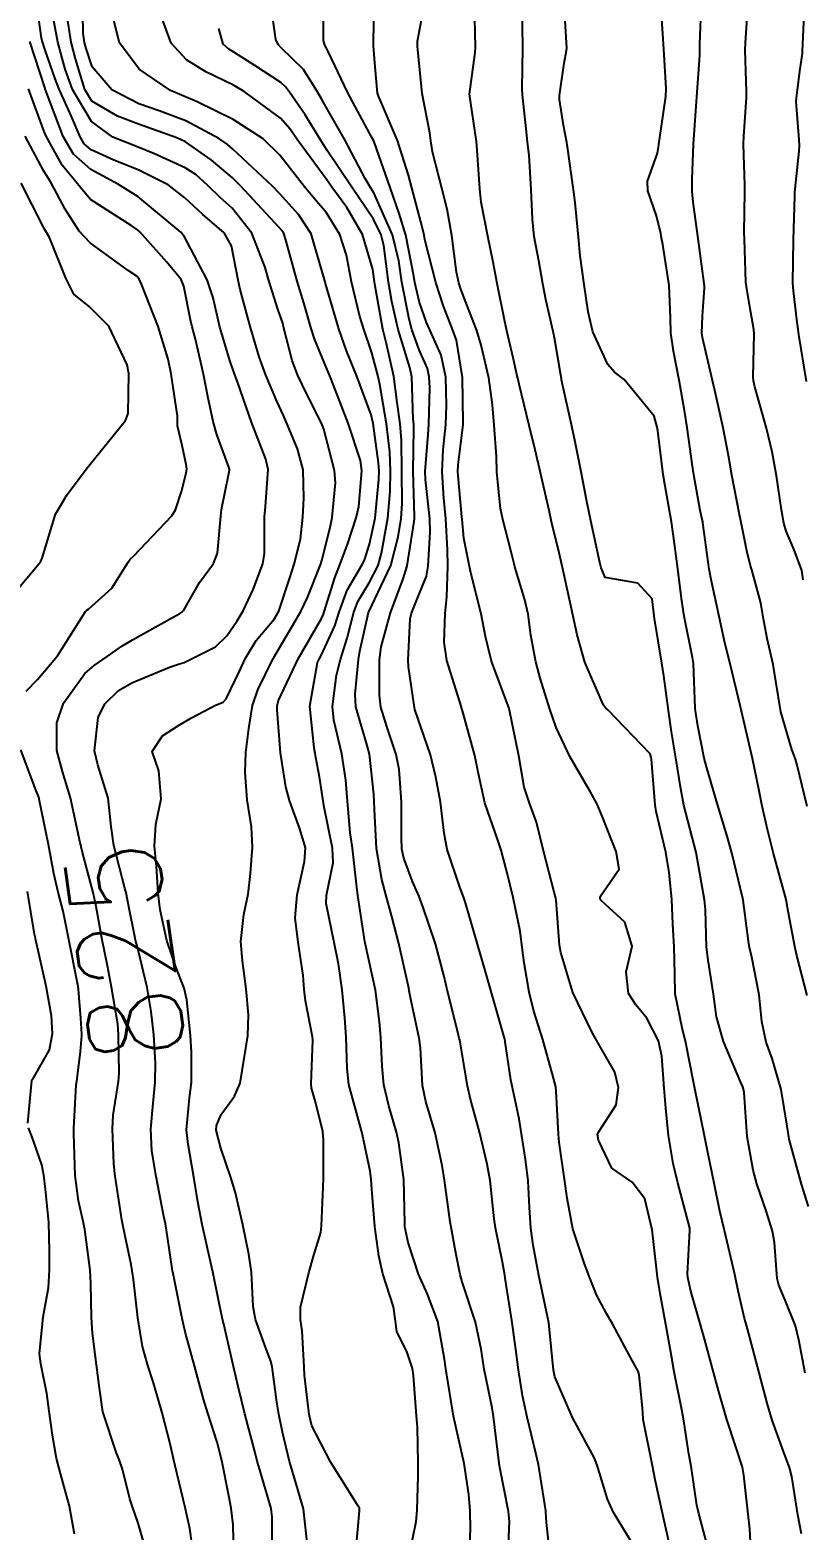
# Model space of a CAD drawing. Header units: metres. Extents: x 307586 to 320046, y 7427249 to 7434250.
# Drawn here: x 319420.6 to 319453.3, y 7427651.4 to 7427715 of the extents above; entities that cross this region are included whole.
import ezdxf
from ezdxf.enums import TextEntityAlignment as Align

# ---------------------------------------------------------------- set-up
doc = ezdxf.new("R2010")
doc.units = ezdxf.units.M
doc.header["$MEASUREMENT"] = 0
for name, color, linetype in [('Cotas', 45, 'Continuous'), ('Curvas de Nivel 1m', 11, 'Continuous'), ('Curvas de Nivel 5m', 15, 'Continuous')]:
    doc.layers.add(name, color=color, linetype=linetype)
doc.styles.add('Style-STANDARD', font='STANDARD.shx')

msp = doc.modelspace()

# ---------------------------------------------------------------- linework, layer by layer
at = {"layer": 'Curvas de Nivel 1m', "flags": 128}
for points, elevation in [([(319430.817, 7427650.386), (319430.818, 7427652.026), (319430.778, 7427652.387), (319430.715, 7427652.637), (319430.473, 7427653.443), (319430.252, 7427654.174), (319430.195, 7427654.403), (319430.093, 7427654.8), (319429.667, 7427656.408), (319429.382, 7427657.554), (319429.19, 7427658.413), (319428.773, 7427660.195), (319428.722, 7427660.418), (319428.564, 7427661.154), (319428.304, 7427662.423), (319428.224, 7427662.786), (319427.852, 7427664.428), (319427.671, 7427665.375), (319427.502, 7427666.431), (319427.259, 7427667.821), (319427.199, 7427668.435), (319427.313, 7427669.787), (319427.398, 7427670.433), (319427.409, 7427671.716), (319427.357, 7427672.433), (319427.212, 7427673.941), (319427.1, 7427674.436), (319426.736, 7427675.337), (319426.356, 7427676.446), (319426.07, 7427677.754), (319425.998, 7427678.452), (319425.925, 7427679.594), (319425.838, 7427680.454), (319425.889, 7427681.372), (319426.122, 7427682.451), (319426.022, 7427683.64), (319425.738, 7427684.457), (319426.18, 7427685.123), (319426.86, 7427685.555), (319427.411, 7427685.889), (319428.421, 7427686.425), (319428.748, 7427686.548), (319428.876, 7427686.692), (319429.439, 7427687.863), (319429.699, 7427688.412), (319430.151, 7427689.157), (319430.91, 7427690.06), (319431.109, 7427690.397), (319431.559, 7427691.766), (319431.76, 7427692.388), (319432.027, 7427693.457), (319432.122, 7427694.383), (319432.169, 7427695.188), (319432.131, 7427696.383), (319431.891, 7427697.276), (319431.436, 7427698.394), (319431.306, 7427698.684), (319431.022, 7427699.299), (319430.552, 7427700.405), (319430.271, 7427701.181), (319429.91, 7427702.412), (319429.469, 7427704.026), (319429.376, 7427704.417), (319429.105, 7427705.873), (319428.791, 7427706.425), (319427.89, 7427707.208), (319427.128, 7427707.909), (319426.411, 7427708.457), (319425.139, 7427709.091), (319424.115, 7427709.508), (319423.147, 7427709.944), (319422.851, 7427710.196), (319422.678, 7427710.497), (319422.313, 7427711.356), (319421.788, 7427712.511), (319421.622, 7427712.948), (319421.199, 7427714.169), (319421.085, 7427714.521), (319421.051, 7427714.675), (319420.789, 7427716.524)], 826), ([(319436.615, 7427650.318), (319436.925, 7427651.846), (319436.975, 7427652.315), (319437.015, 7427653.778), (319437.019, 7427654.315), (319436.981, 7427655.84), (319436.947, 7427656.316), (319436.82, 7427658.027), (319436.774, 7427658.318), (319436.54, 7427659.006), (319436.113, 7427659.891), (319436.057, 7427660.327), (319435.964, 7427660.927), (319435.521, 7427662.336), (319435.339, 7427663.087), (319435.176, 7427664.341), (319435.048, 7427665.922), (319435.02, 7427666.344), (319434.974, 7427666.683), (319434.652, 7427668.215), (319434.621, 7427668.35), (319434.611, 7427668.393), (319434.08, 7427670.356), (319434.005, 7427671.035), (319433.961, 7427672.357), (319433.899, 7427673.171), (319433.793, 7427674.359), (319433.635, 7427675.466), (319433.453, 7427676.363), (319433.12, 7427678.016), (319433.128, 7427678.366), (319433.407, 7427679.744), (319433.38, 7427680.364), (319433.017, 7427682.171), (319432.982, 7427682.368), (319432.833, 7427683.384), (319432.677, 7427684.208), (319432.651, 7427684.373), (319432.608, 7427684.612), (319432.426, 7427686.377), (319432.752, 7427688.233), (319432.814, 7427688.371), (319432.894, 7427688.526), (319433.486, 7427689.785), (319433.667, 7427690.362), (319433.998, 7427691.288), (319434.619, 7427692.353), (319434.733, 7427692.564), (319434.952, 7427693.235), (319435.187, 7427694.347), (319435.348, 7427695.985), (319435.354, 7427696.345), (319435.335, 7427696.684), (319435.108, 7427698.349), (319435.019, 7427698.726), (319434.409, 7427700.356), (319433.978, 7427701.436), (319433.65, 7427702.364), (319433.082, 7427704.286), (319433.066, 7427704.353), (319433.059, 7427704.37), (319433.054, 7427704.4), (319432.479, 7427706.38), (319431.935, 7427707.202), (319431.13, 7427708.092), (319430.833, 7427708.403), (319429.149, 7427709.986), (319428.914, 7427710.187), (319428.56, 7427710.429), (319427.164, 7427711.178), (319426.029, 7427711.602), (319425.174, 7427711.899), (319424.031, 7427712.482), (319423.193, 7427713.462), (319422.938, 7427714.231), (319422.875, 7427714.495), (319422.819, 7427714.885), (319422.788, 7427716.497)], 829), ([(319446.435, 7427650.347), (319445.299, 7427652.217), (319445.038, 7427652.791), (319444.607, 7427654.228), (319444.487, 7427654.523), (319443.551, 7427656.24), (319442.813, 7427657.964), (319442.745, 7427658.248), (319442.553, 7427660.25), (319442.123, 7427662.257), (319441.887, 7427663.552), (319441.792, 7427664.262), (319441.732, 7427665.147), (319441.673, 7427666.264), (319441.566, 7427667.19), (319441.392, 7427668.269), (319441.288, 7427668.896), (319440.998, 7427670.275), (319440.945, 7427670.544), (319440.701, 7427672.164), (319440.681, 7427672.28), (319440.675, 7427672.308), (319440.106, 7427674.286), (319439.851, 7427675.174), (319439.531, 7427676.292), (319439.015, 7427678.053), (319438.938, 7427678.298), (319438.779, 7427678.717), (319438.237, 7427680.306), (319438.12, 7427680.997), (319437.957, 7427682.309), (319437.767, 7427683.377), (319437.53, 7427684.313), (319436.872, 7427686.234), (319436.851, 7427686.32), (319436.604, 7427688.039), (319436.591, 7427688.325), (319436.678, 7427690.083), (319436.73, 7427690.323), (319436.928, 7427690.817), (319437.363, 7427691.891), (319437.435, 7427692.315), (319437.526, 7427693.745), (319437.509, 7427694.315), (319437.328, 7427695.976), (319437.316, 7427696.317), (319437.442, 7427697.882), (319437.47, 7427698.315), (319437.501, 7427699.858), (319437.485, 7427700.323), (319437.402, 7427700.68), (319437.054, 7427701.47), (319436.738, 7427702.333), (319436.632, 7427702.769), (319436.324, 7427704.338), (319436.191, 7427705.245), (319435.929, 7427706.342), (319435.131, 7427708.117), (319434.994, 7427708.351), (319434.765, 7427708.728), (319433.902, 7427710.363), (319433.176, 7427711.659), (319432.909, 7427712.103), (319432.757, 7427712.376), (319432.155, 7427713.348), (319431.202, 7427714.271), (319431.072, 7427714.401), (319430.984, 7427714.624), (319430.72, 7427716.405)], 833), ([(319447.642, 7427650.997), (319447.364, 7427652.191), (319447.062, 7427653.609), (319446.951, 7427654.195), (319446.552, 7427656.159), (319446.549, 7427656.2), (319446.517, 7427656.652), (319446.38, 7427658.051), (319446.333, 7427658.203), (319446.087, 7427658.66), (319445.249, 7427660.22), (319444.997, 7427660.654), (319444.575, 7427661.443), (319444.261, 7427662.233), (319444.062, 7427662.761), (319443.569, 7427664.24), (319443.333, 7427665.533), (319443.229, 7427666.244), (319442.988, 7427667.908), (319442.956, 7427668.247), (319442.863, 7427670.065), (319442.842, 7427670.248), (319442.689, 7427670.837), (319442.385, 7427671.942), (319442.296, 7427672.256), (319441.914, 7427673.461), (319441.716, 7427674.265), (319441.501, 7427675.509), (319441.403, 7427676.27), (319441.333, 7427676.846), (319441.045, 7427678.276), (319440.788, 7427679.318), (319440.529, 7427680.283), (319440.387, 7427680.704), (319439.846, 7427682.29), (319439.55, 7427683.579), (319439.409, 7427684.294), (319438.872, 7427686.239), (319438.853, 7427686.3), (319438.844, 7427686.329), (319438.233, 7427688.307), (319438.119, 7427689.093), (319438.164, 7427690.308), (319438.234, 7427691.003), (319438.265, 7427692.307), (319438.255, 7427693.002), (319438.184, 7427694.308), (319438.097, 7427695.188), (319438.028, 7427696.31), (319438.077, 7427697.234), (319438.179, 7427698.308), (319438.22, 7427699.117), (319438.188, 7427700.313), (319437.987, 7427701.251), (319437.507, 7427702.323), (319437.369, 7427702.629), (319437.074, 7427703.484), (319436.87, 7427704.332), (319436.825, 7427704.594), (319436.497, 7427706.336), (319436.208, 7427707.254), (319435.826, 7427708.343), (319435.161, 7427710.24), (319435.114, 7427710.35), (319435.042, 7427710.473), (319434.026, 7427712.362), (319433.2, 7427714.117), (319433.111, 7427714.28), (319433.057, 7427714.372), (319433, 7427714.579), (319432.981, 7427716.374)], 834), ([(319432.371, 7427650.434), (319432.149, 7427652.373), (319431.777, 7427653.679), (319431.565, 7427654.384), (319431.263, 7427655.627), (319431.101, 7427656.391), (319431.018, 7427656.893), (319430.821, 7427658.396), (319430.77, 7427658.631), (319430.541, 7427659.219), (319430.122, 7427660.404), (319430.024, 7427660.942), (319429.941, 7427662.406), (319429.829, 7427663.169), (319429.583, 7427664.41), (319429.274, 7427665.762), (319429.072, 7427666.416), (319428.645, 7427667.648), (319428.451, 7427668.422), (319428.459, 7427668.618), (319428.659, 7427669.076), (319429.228, 7427669.854), (319429.473, 7427670.412), (319429.642, 7427671.457), (319429.79, 7427672.409), (319429.815, 7427673.305), (319429.72, 7427674.41), (319429.563, 7427675.59), (319429.493, 7427676.413), (319429.623, 7427677.553), (319429.8, 7427678.41), (319429.9, 7427679.29), (319429.987, 7427680.408), (319429.945, 7427681.269), (319429.771, 7427682.411), (319429.677, 7427683.569), (319429.707, 7427684.411), (319429.835, 7427685.434), (319429.992, 7427686.409), (319430.21, 7427687.077), (319430.866, 7427688.4), (319430.893, 7427688.442), (319432.042, 7427690.383), (319432.322, 7427690.978), (319432.874, 7427692.371), (319432.945, 7427692.585), (319433.302, 7427694.024), (319433.368, 7427694.366), (319433.507, 7427695.843), (319433.471, 7427696.365), (319433.01, 7427698.107), (319432.94, 7427698.299), (319432.909, 7427698.372), (319432.278, 7427699.628), (319431.908, 7427700.387), (319431.672, 7427701.021), (319431.323, 7427702.396), (319431.269, 7427702.601), (319431.071, 7427703.192), (319430.681, 7427704.404), (319430.534, 7427704.963), (319429.965, 7427706.411), (319429.123, 7427707.468), (319428.622, 7427707.922), (319428.09, 7427708.436), (319427.588, 7427708.894), (319427.14, 7427709.178), (319425.833, 7427709.776), (319425.149, 7427710.059), (319424.07, 7427710.481), (319423.163, 7427711.151), (319422.362, 7427712.502), (319422.047, 7427713.363), (319421.741, 7427714.512), (319421.406, 7427716.341)], 827), ([(319451.137, 7427650.143), (319451.07, 7427651.531), (319450.999, 7427652.145), (319450.823, 7427653.803), (319450.76, 7427654.147), (319450.495, 7427654.965), (319450.101, 7427656.156), (319449.75, 7427657.387), (319449.536, 7427658.165), (319449.146, 7427659.579), (319448.98, 7427660.176), (319448.577, 7427661.597), (319448.446, 7427662.181), (319448.435, 7427662.331), (319448.529, 7427664.181), (319448.523, 7427664.262), (319448.018, 7427666.186), (319447.826, 7427667.003), (319447.63, 7427668.19), (319447.509, 7427669.353), (319447.439, 7427670.192), (319447.336, 7427671.554), (319447.196, 7427672.195), (319446.712, 7427673.157), (319446.236, 7427673.725), (319445.924, 7427674.212), (319445.833, 7427675.118), (319446.091, 7427676.21), (319445.78, 7427677.232), (319444.772, 7427678.146), (319444.733, 7427678.23), (319444.728, 7427678.276), (319444.775, 7427678.377), (319445.531, 7427679.48), (319445.404, 7427680.221), (319445.23, 7427680.647), (319444.818, 7427681.714), (319444.601, 7427682.232), (319444.307, 7427682.757), (319443.449, 7427684.244), (319442.861, 7427685.481), (319442.6, 7427686.254), (319442.188, 7427687.563), (319441.995, 7427688.263), (319441.79, 7427689.386), (319441.669, 7427690.269), (319441.538, 7427690.88), (319441.112, 7427692.277), (319441.076, 7427692.41), (319440.949, 7427692.909), (319440.607, 7427694.284), (319440.5, 7427694.755), (319440.341, 7427696.287), (319440.328, 7427696.958), (319440.235, 7427698.288), (319440.167, 7427699.148), (319440.008, 7427700.29), (319439.683, 7427701.668), (319439.494, 7427702.296), (319439.074, 7427703.383), (319438.818, 7427704.041), (319438.731, 7427704.305), (319438.631, 7427704.766), (319438.435, 7427706.31), (319438.243, 7427707.432), (319438.015, 7427708.317), (319437.615, 7427709.864), (319437.546, 7427710.324), (319437.503, 7427710.661), (319437.183, 7427712.33), (319436.98, 7427714.332), (319436.983, 7427714.555), (319437.225, 7427715.815)], 836), ([(319453.264, 7427651.312), (319453.11, 7427652.124), (319452.858, 7427653.748), (319452.748, 7427654.127), (319452.493, 7427654.806), (319452.018, 7427656.135), (319451.804, 7427656.853), (319451.466, 7427658.141), (319451.078, 7427659.629), (319450.93, 7427660.154), (319450.853, 7427660.443), (319450.577, 7427661.618), (319450.471, 7427662.161), (319450.44, 7427662.305), (319449.995, 7427664.166), (319449.803, 7427664.98), (319449.559, 7427666.171), (319449.283, 7427667.537), (319449.149, 7427668.175), (319448.754, 7427670.107), (319448.741, 7427670.179), (319448.686, 7427670.459), (319448.347, 7427672.184), (319448.215, 7427672.678), (319447.907, 7427674.188), (319447.896, 7427675.028), (319447.862, 7427676.189), (319447.806, 7427677.146), (319447.76, 7427678.19), (319447.652, 7427679.329), (319447.505, 7427680.193), (319447.102, 7427681.916), (319447.056, 7427682.198), (319446.901, 7427684.14), (319446.894, 7427684.199), (319446.845, 7427684.359), (319445.048, 7427686.227), (319444.956, 7427686.311), (319444.875, 7427686.422), (319444.073, 7427688.238), (319443.754, 7427689.398), (319443.57, 7427690.244), (319443.194, 7427691.994), (319443.138, 7427692.248), (319442.951, 7427693.061), (319442.703, 7427693.997), (319442.646, 7427694.255), (319442.56, 7427694.665), (319442.204, 7427696.262), (319441.977, 7427697.24), (319441.721, 7427698.269), (319441.294, 7427700.021), (319441.233, 7427700.277), (319441.199, 7427700.432), (319441.051, 7427701.071), (319440.774, 7427702.283), (319440.681, 7427702.67), (319440.365, 7427704.287), (319440.198, 7427705.187), (319439.972, 7427706.291), (319439.688, 7427707.734), (319439.621, 7427708.295), (319439.519, 7427709.935), (319439.479, 7427710.297), (319439.183, 7427712.3), (319439.434, 7427714.064), (319439.444, 7427714.298), (319439.4, 7427716.128)], 837), ([(319453.412, 7427658.121), (319453.147, 7427659.531), (319453.004, 7427660.126), (319452.574, 7427661.219), (319452.3, 7427661.854), (319452.238, 7427662.135), (319452.119, 7427663.658), (319452.032, 7427664.139), (319451.762, 7427664.997), (319451.375, 7427666.149), (319451.21, 7427666.723), (319450.963, 7427668.155), (319450.826, 7427670.012), (319450.809, 7427670.158), (319450.778, 7427670.252), (319450.686, 7427670.443), (319449.95, 7427672.168), (319449.662, 7427673.222), (319449.534, 7427674.172), (319449.305, 7427675.614), (319449.238, 7427676.175), (319449.19, 7427677.755), (319449.151, 7427678.176), (319448.803, 7427680.18), (319448.272, 7427682.186), (319448.146, 7427682.87), (319447.938, 7427684.189), (319447.755, 7427685.295), (319447.621, 7427686.193), (319447.424, 7427687.658), (319447.348, 7427688.195), (319447.035, 7427690.085), (319447.017, 7427690.199), (319446.93, 7427690.918), (319446.318, 7427691.591), (319444.939, 7427691.827), (319444.764, 7427692.232), (319444.713, 7427692.464), (319444.327, 7427694.236), (319444.159, 7427695.054), (319443.93, 7427696.241), (319443.675, 7427697.574), (319443.533, 7427698.245), (319443.09, 7427700.201), (319443.082, 7427700.25), (319443.045, 7427700.479), (319442.794, 7427701.987), (319442.736, 7427702.255), (319442.425, 7427703.608), (319442.301, 7427704.262), (319442.122, 7427705.241), (319441.927, 7427706.268), (319441.853, 7427707.002), (319441.804, 7427708.27), (319441.712, 7427709.715), (319441.652, 7427710.273), (319441.602, 7427710.708), (319441.434, 7427712.276), (319441.425, 7427712.516), (319441.453, 7427714.276), (319441.419, 7427716.089)], 838), ([(319453.506, 7427682.123), (319453.086, 7427683.882), (319453.005, 7427684.128), (319452.849, 7427684.549), (319452.391, 7427686.137), (319452.178, 7427687.433), (319452.062, 7427688.142), (319451.814, 7427689.242), (319451.644, 7427690.149), (319451.537, 7427690.759), (319451.157, 7427692.157), (319451.108, 7427692.321), (319450.951, 7427692.956), (319450.699, 7427694.163), (319450.629, 7427694.502), (319450.316, 7427696.167), (319450.167, 7427697.002), (319449.947, 7427698.171), (319449.638, 7427699.57), (319449.489, 7427700.176), (319449.061, 7427701.993), (319449.043, 7427702.18), (319449.07, 7427702.9), (319449.158, 7427704.103), (319449.156, 7427704.179), (319449.089, 7427704.599), (319448.876, 7427706.184), (319448.668, 7427707.727), (319448.635, 7427708.187), (319448.634, 7427708.695), (319448.685, 7427710.187), (319448.793, 7427711.8), (319448.829, 7427712.185), (319448.957, 7427713.94), (319448.958, 7427714.184), (319448.952, 7427714.438), (319449.022, 7427716.183)], 841), ([(319453.34, 7427691.725), (319453.271, 7427692.127), (319452.952, 7427693.004), (319452.614, 7427693.79), (319452.51, 7427694.137), (319452.409, 7427694.701), (319452.198, 7427696.142), (319452.015, 7427697.157), (319451.785, 7427698.148), (319451.289, 7427699.907), (319451.228, 7427700.157), (319451.213, 7427700.326), (319451.258, 7427702.157), (319451.245, 7427702.337), (319451.074, 7427703.292), (319450.925, 7427704.162), (319450.905, 7427704.342), (319450.844, 7427706.163), (319450.838, 7427706.44), (319450.865, 7427708.163), (319450.864, 7427708.436), (319450.81, 7427710.164), (319450.819, 7427710.511), (319450.931, 7427712.163), (319450.934, 7427712.414), (319450.88, 7427714.163), (319450.887, 7427714.484), (319451.005, 7427716.162)], 842), ([(319453.472, 7427700.126), (319453.159, 7427702.032), (319453.148, 7427702.129), (319453.069, 7427702.762), (319452.927, 7427703.978), (319452.911, 7427704.133), (319452.901, 7427704.317), (319452.917, 7427706.133), (319452.985, 7427707.986), (319452.986, 7427708.132), (319452.994, 7427708.273), (319453.159, 7427709.887), (319453.183, 7427710.11), (319453.183, 7427710.13), (319453.165, 7427710.365), (319453.036, 7427711.987), (319453.044, 7427712.132), (319453.194, 7427713.278), (319453.303, 7427714.028), (319453.31, 7427714.129), (319453.388, 7427715.971)], 843), ([(319434.354, 7427650.431), (319434.45, 7427651.495), (319434.525, 7427652.286), (319434.53, 7427652.349), (319434.522, 7427652.407), (319434.464, 7427652.496), (319433.296, 7427654.362), (319432.506, 7427655.886), (319432.386, 7427656.372), (319432.195, 7427658.04), (319432.176, 7427658.375), (319432.089, 7427659.918), (319432.028, 7427660.378), (319432.02, 7427660.919), (319432.374, 7427662.373), (319432.59, 7427663.116), (319432.883, 7427664.084), (319432.913, 7427664.367), (319432.986, 7427666.008), (319432.994, 7427666.366), (319433.002, 7427668.014), (319432.965, 7427668.367), (319432.665, 7427669.623), (319432.49, 7427670.192), (319432.481, 7427670.373), (319432.553, 7427672.225), (319432.535, 7427672.373), (319432.236, 7427673.896), (319432.185, 7427674.378), (319432.137, 7427674.974), (319431.93, 7427676.382), (319431.797, 7427677.418), (319431.878, 7427678.383), (319432.201, 7427679.793), (319432.234, 7427680.378), (319432, 7427681.187), (319431.561, 7427682.389), (319431.4, 7427682.963), (319431.179, 7427684.395), (319431.041, 7427686.227), (319431.039, 7427686.398), (319431.091, 7427686.613), (319431.929, 7427688.384), (319432.91, 7427690.089), (319433.005, 7427690.276), (319433.034, 7427690.369), (319433.484, 7427691.816), (319433.697, 7427692.362), (319434.038, 7427693.273), (319434.389, 7427694.356), (319434.494, 7427694.831), (319434.629, 7427696.354), (319434.57, 7427696.781), (319434.042, 7427698.36), (319433.43, 7427699.973), (319433.273, 7427700.368), (319433.048, 7427700.907), (319432.615, 7427701.936), (319432.471, 7427702.379), (319432.161, 7427703.47), (319431.886, 7427704.388), (319431.424, 7427706.079), (319431.321, 7427706.397), (319431.238, 7427706.522), (319431.115, 7427706.654), (319429.483, 7427708.417), (319429.136, 7427708.762), (319428.232, 7427709.522), (319427.151, 7427710.282), (319426.787, 7427710.454), (319425.161, 7427711.03), (319424.267, 7427711.378), (319423.176, 7427712.013), (319422.881, 7427712.495), (319422.488, 7427713.793), (319422.308, 7427714.503), (319422.135, 7427715.591)], 828), ([(319440.82, 7427650.266), (319440.878, 7427651.844), (319440.848, 7427652.266), (319440.481, 7427654.121), (319440.457, 7427654.245), (319440.452, 7427654.27), (319440.447, 7427654.307), (319440.21, 7427656.283), (319440.143, 7427656.657), (319439.808, 7427658.287), (319439.689, 7427659.141), (319439.45, 7427660.291), (319438.884, 7427661.992), (319438.792, 7427662.298), (319438.593, 7427663.288), (319438.405, 7427664.302), (319438.373, 7427664.536), (319438.133, 7427666.305), (319438.029, 7427666.916), (319437.732, 7427668.309), (319437.342, 7427669.638), (319437.195, 7427670.315), (319437.107, 7427671.905), (319437.058, 7427672.316), (319436.719, 7427673.896), (319436.65, 7427674.249), (319436.636, 7427674.321), (319436.618, 7427674.428), (319436.199, 7427676.328), (319435.897, 7427677.465), (319435.658, 7427678.337), (319435.475, 7427679.035), (319435.248, 7427680.343), (319435.156, 7427682.007), (319435.146, 7427682.345), (319435.13, 7427682.649), (319434.946, 7427684.348), (319434.848, 7427684.719), (319434.372, 7427686.355), (319434.343, 7427686.89), (319434.481, 7427688.354), (319434.544, 7427688.706), (319434.909, 7427690.35), (319435.849, 7427692.336), (319436.172, 7427693.549), (319436.297, 7427694.33), (319436.337, 7427694.965), (319436.314, 7427696.33), (319436.306, 7427697.63), (319436.246, 7427698.332), (319436.118, 7427699.242), (319435.986, 7427700.341), (319435.669, 7427701.732), (319435.519, 7427702.345), (319435.181, 7427704.25), (319435.166, 7427704.349), (319435.091, 7427704.879), (319434.659, 7427706.355), (319433.991, 7427707.495), (319433.353, 7427708.368), (319433.137, 7427708.667), (319431.886, 7427710.389), (319431.589, 7427710.815), (319431.172, 7427711.284), (319429.641, 7427712.415), (319429.186, 7427712.679), (319428.006, 7427713.253), (319427.196, 7427713.762), (319426.536, 7427714.457), (319426.147, 7427715.532)], 831), ([(319453.56, 7427665.179), (319453.263, 7427666.124), (319452.74, 7427668.041), (319452.723, 7427668.129), (319452.66, 7427668.588), (319452.407, 7427670.134), (319452.015, 7427671.459), (319451.761, 7427672.144), (319451.588, 7427673.023), (319451.463, 7427674.149), (319451.151, 7427675.749), (319451.062, 7427676.155), (319451.016, 7427676.417), (319450.787, 7427678.16), (319450.774, 7427678.236), (319450.307, 7427680.165), (319450.109, 7427680.868), (319449.719, 7427682.171), (319449.251, 7427683.764), (319449.142, 7427684.177), (319448.863, 7427685.539), (319448.769, 7427686.181), (319448.76, 7427686.295), (319448.68, 7427688.182), (319448.642, 7427688.437), (319448.286, 7427690.186), (319448.18, 7427690.938), (319448.023, 7427692.189), (319447.879, 7427693.265), (319447.748, 7427694.192), (319447.478, 7427695.702), (319447.396, 7427696.196), (319447.173, 7427698.037), (319447.15, 7427698.199), (319447.02, 7427698.667), (319445.751, 7427700.219), (319445.342, 7427700.522), (319445.049, 7427700.858), (319444.423, 7427702.236), (319444.221, 7427703.089), (319444.053, 7427704.24), (319443.884, 7427705.459), (319443.812, 7427706.243), (319443.665, 7427707.707), (319443.593, 7427708.245), (319443.337, 7427710.072), (319443.309, 7427710.249), (319443.17, 7427710.996), (319443.004, 7427712.075), (319443.001, 7427712.253), (319443.197, 7427713.622), (319443.302, 7427714.149), (319443.31, 7427714.249), (319443.224, 7427715.65)], 839), ([(319442.624, 7427650.248), (319442.456, 7427651.801), (319442.428, 7427652.25), (319442.425, 7427652.289), (319442.111, 7427654.254), (319442.008, 7427654.739), (319441.627, 7427656.263), (319441.437, 7427657.182), (319441.269, 7427658.269), (319441.187, 7427658.918), (319440.998, 7427660.273), (319440.707, 7427662.152), (319440.685, 7427662.278), (319440.669, 7427662.364), (319440.588, 7427662.821), (319440.292, 7427664.283), (319440.234, 7427664.658), (319440.061, 7427666.286), (319439.943, 7427666.984), (319439.622, 7427668.29), (319439.231, 7427669.731), (319439.102, 7427670.296), (319438.774, 7427672.228), (319438.757, 7427672.299), (319438.705, 7427672.507), (319438.26, 7427674.305), (319438.118, 7427674.92), (319437.741, 7427676.31), (319437.228, 7427677.855), (319437.054, 7427678.317), (319436.779, 7427678.95), (319436.409, 7427679.946), (319436.326, 7427680.327), (319436.311, 7427680.816), (319436.305, 7427682.328), (319436.208, 7427683.701), (319436.078, 7427684.331), (319435.687, 7427685.511), (319435.434, 7427686.342), (319435.373, 7427686.838), (319435.379, 7427688.343), (319435.45, 7427688.891), (319435.844, 7427690.336), (319436.379, 7427691.773), (319436.55, 7427692.326), (319436.844, 7427694.204), (319436.861, 7427694.322), (319436.864, 7427694.422), (319436.796, 7427696.323), (319436.832, 7427698.143), (319436.823, 7427698.323), (319436.798, 7427698.541), (319436.738, 7427700.333), (319436.66, 7427700.721), (319436.16, 7427702.339), (319435.89, 7427703.526), (319435.756, 7427704.343), (319435.555, 7427705.897), (319435.447, 7427706.347), (319435.12, 7427707.011), (319434.205, 7427708.359), (319433.156, 7427709.917), (319432.872, 7427710.374), (319432.221, 7427711.432), (319431.558, 7427712.394), (319431.395, 7427712.607), (319431.187, 7427712.799), (319430.083, 7427713.522), (319429.199, 7427714.078), (319428.984, 7427714.206), (319428.753, 7427714.427), (319428.559, 7427715.084)], 832), ([(319427.493, 7427650.429), (319427.336, 7427651.545), (319427.132, 7427652.433), (319426.716, 7427654.202), (319426.659, 7427654.438), (319426.493, 7427655.136), (319426.155, 7427656.445), (319425.791, 7427657.717), (319425.557, 7427658.455), (319425.334, 7427659.251), (319425.127, 7427660.461), (319424.949, 7427662.092), (319424.896, 7427662.465), (319424.846, 7427662.727), (319424.597, 7427663.921), (319424.486, 7427664.471), (319424.452, 7427664.625), (319424.166, 7427666.475), (319424.119, 7427666.994), (319424.055, 7427668.476), (319424.083, 7427669.051), (319424.307, 7427670.474), (319424.336, 7427670.816), (319424.316, 7427672.474), (319424.278, 7427672.903), (319424.019, 7427674.477), (319423.843, 7427675.373), (319423.622, 7427676.481), (319423.36, 7427677.891), (319423.233, 7427678.485), (319422.79, 7427680.181), (319422.725, 7427680.424), (319422.712, 7427680.491), (319422.691, 7427680.595), (319422.278, 7427682.498), (319421.935, 7427683.604), (319421.693, 7427684.507), (319421.692, 7427685.676), (319421.985, 7427686.503), (319422.886, 7427687.764), (319423.272, 7427688.104), (319423.823, 7427688.481), (319424.452, 7427688.92), (319424.9, 7427689.19), (319426.596, 7427690.131), (319426.912, 7427690.306), (319426.996, 7427690.356), (319427.083, 7427690.438), (319427.742, 7427691.62), (319428.333, 7427692.426), (319428.512, 7427692.859), (319428.644, 7427694.423), (319428.677, 7427694.713), (319428.99, 7427696.229), (319429.021, 7427696.391), (319429.021, 7427696.42), (319428.994, 7427696.498), (319428.475, 7427697.893), (319428.322, 7427698.43), (319428.091, 7427699.501), (319427.906, 7427700.437), (319427.567, 7427701.93), (319427.431, 7427702.444), (319427.359, 7427702.738), (319427.08, 7427704.173), (319426.96, 7427704.451), (319426.362, 7427705.189), (319425.219, 7427706.469), (319425.114, 7427706.563), (319424.853, 7427706.735), (319423.126, 7427707.84), (319422.822, 7427708.187), (319422.571, 7427708.498), (319421.924, 7427709.291), (319421.237, 7427710.519), (319421.156, 7427710.716), (319420.488, 7427712.527)], 824), ([(319420.391, 7427687.012), (319420.883, 7427687.504), (319421.726, 7427688.507), (319422.912, 7427690.392), (319422.963, 7427690.439), (319423.037, 7427690.489), (319424.027, 7427691.378), (319424.716, 7427692.472), (319424.807, 7427692.608), (319424.946, 7427692.738), (319426.564, 7427694.446), (319426.72, 7427694.69), (319426.978, 7427695.475), (319427.183, 7427696.245), (319427.2, 7427696.438), (319427.173, 7427696.616), (319427.003, 7427697.422), (319426.812, 7427698.253), (319426.812, 7427698.452), (319426.808, 7427698.66), (319426.54, 7427700.455), (319426.414, 7427701.084), (319425.993, 7427702.461), (319425.288, 7427704.26), (319425.184, 7427704.469), (319425.085, 7427704.589), (319424.724, 7427704.838), (319423.106, 7427706.003), (319422.647, 7427706.497), (319422.047, 7427707.431), (319421.473, 7427708.515), (319421.345, 7427708.726), (319421.138, 7427709.045), (319420.354, 7427710.528)], 823), ([(319420.075, 7427691.379), (319420.941, 7427692.423), (319420.988, 7427692.473), (319421.02, 7427692.519), (319421.08, 7427692.653), (319421.638, 7427694.51), (319422.139, 7427695.339), (319422.993, 7427696.49), (319423.89, 7427697.596), (319424.612, 7427698.474), (319424.72, 7427698.769), (319424.75, 7427700.473), (319424.676, 7427700.836), (319423.896, 7427702.482), (319423.071, 7427703.309), (319422.41, 7427703.834), (319422.074, 7427704.505), (319421.39, 7427706.235), (319421.215, 7427706.518), (319421.175, 7427706.581), (319421.115, 7427706.704), (319420.177, 7427708.53)], 822), ([(319425.523, 7427650.454), (319425.149, 7427651.763), (319424.898, 7427652.463), (319424.797, 7427652.796), (319424.479, 7427654.063), (319424.343, 7427654.471), (319424.23, 7427654.729), (319423.646, 7427656.479), (319423.511, 7427657.492), (319423.384, 7427658.481), (319423.21, 7427659.82), (319423.169, 7427660.484), (319423.143, 7427661.916), (319423.106, 7427662.485), (319422.882, 7427664.205), (319422.829, 7427664.488), (319422.617, 7427665.428), (319422.476, 7427666.492), (319422.415, 7427668.258), (319422.414, 7427668.494), (319422.51, 7427670.331), (319422.54, 7427670.492), (319422.562, 7427670.604), (319422.692, 7427671.753), (319422.762, 7427672.43), (319422.762, 7427672.489), (319422.71, 7427673.156), (319422.616, 7427674.386), (319422.601, 7427674.492), (319422.567, 7427674.65), (319422.199, 7427676.498), (319421.958, 7427677.696), (319421.748, 7427678.505), (319421.565, 7427679.293), (319421.343, 7427680.512), (319420.964, 7427682.375), (319420.932, 7427682.518), (319420.904, 7427682.599), (319420.826, 7427682.787), (319420.171, 7427684.527)], 823), ([(319420.464, 7427668.713), (319420.634, 7427670.52), (319420.647, 7427670.547), (319420.674, 7427670.578), (319421.379, 7427671.824), (319421.515, 7427672.508), (319421.467, 7427673.265), (319421.244, 7427674.512), (319420.806, 7427676.466), (319420.796, 7427676.519), (319420.787, 7427676.553), (319420.755, 7427676.713), (319420.45, 7427678.523)], 822), ([(319422.445, 7427651.31), (319422.226, 7427652.494), (319421.855, 7427653.877), (319421.682, 7427654.502), (319421.507, 7427655.496), (319421.376, 7427656.507), (319421.274, 7427657.263), (319421.011, 7427658.513), (319420.961, 7427658.938), (319421.122, 7427660.511), (319421.339, 7427661.741), (319421.386, 7427662.508), (319421.378, 7427663.295), (319421.362, 7427664.509), (319421.219, 7427665.916), (319421.139, 7427666.512), (319421.066, 7427666.942), (319420.649, 7427668.127), (319420.499, 7427668.522)], 822)]:
    msp.add_lwpolyline(points, dxfattribs=dict(at, elevation=elevation))
at = {"layer": 'Curvas de Nivel 5m', "flags": 128}
for points, elevation in [([(319449.236, 7427650.954), (319448.909, 7427652.173), (319448.829, 7427652.537), (319448.583, 7427654.179), (319448.491, 7427654.708), (319448.254, 7427656.183), (319448.202, 7427656.497), (319447.869, 7427658.187), (319447.717, 7427659.017), (319447.509, 7427660.191), (319447.269, 7427661.5), (319447.153, 7427662.194), (319446.97, 7427663.826), (319446.929, 7427664.197), (319446.622, 7427665.505), (319446.082, 7427666.208), (319445.223, 7427666.805), (319444.651, 7427667.99), (319444.618, 7427668.23), (319444.623, 7427668.261), (319444.654, 7427668.333), (319445.406, 7427669.485), (319445.5, 7427670.218), (319445.346, 7427670.876), (319444.701, 7427672.004), (319444.572, 7427672.231), (319444.41, 7427672.529), (319443.572, 7427674.242), (319443.057, 7427675.938), (319443.011, 7427676.247), (319442.867, 7427678.154), (319442.845, 7427678.249), (319442.777, 7427678.493), (319442.327, 7427680.257), (319442.023, 7427681.47), (319441.73, 7427682.266), (319441.51, 7427682.951), (319441.274, 7427684.274), (319440.873, 7427686.28), (319440.126, 7427688.288), (319439.871, 7427689.328), (319439.678, 7427690.292), (319439.265, 7427691.971), (319439.182, 7427692.298), (319438.955, 7427693.499), (319438.873, 7427694.301), (319438.863, 7427694.403), (319438.692, 7427696.303), (319438.703, 7427696.596), (319438.919, 7427698.301), (319438.927, 7427698.389), (319438.889, 7427700.302), (319438.633, 7427701.88), (319438.488, 7427702.309), (319438.087, 7427703.329), (319437.756, 7427704.32), (319437.295, 7427706.142), (319437.266, 7427706.328), (319437.238, 7427706.452), (319437.119, 7427706.9), (319436.741, 7427708.334), (319436.6, 7427708.877), (319436.138, 7427710.34), (319435.341, 7427712.188), (319435.285, 7427712.349), (319435.194, 7427713.461), (319435.12, 7427714.351), (319435.117, 7427714.438), (319435.15, 7427716.351)], 835), ([(319453.503, 7427674.122), (319453.06, 7427675.815), (319452.994, 7427676.128), (319452.765, 7427677.318), (319452.643, 7427678.004), (319452.621, 7427678.132), (319452.569, 7427678.34), (319452.082, 7427680.141), (319451.826, 7427681.158), (319451.592, 7427682.148), (319451.464, 7427682.785), (319451.188, 7427684.155), (319450.864, 7427685.565), (319450.725, 7427686.161), (319450.684, 7427686.353), (319450.245, 7427688.166), (319450.017, 7427689.059), (319449.767, 7427690.172), (319449.443, 7427691.67), (319449.349, 7427692.176), (319449.097, 7427694.043), (319449.074, 7427694.179), (319448.97, 7427694.668), (319448.693, 7427696.183), (319448.638, 7427696.542), (319448.417, 7427698.186), (319448.302, 7427698.909), (319448.074, 7427700.19), (319447.833, 7427701.414), (319447.722, 7427702.193), (319447.711, 7427702.835), (319447.655, 7427704.201), (319447.378, 7427705.936), (319447.328, 7427706.207), (319447.303, 7427706.395), (319447.122, 7427707.147), (319446.751, 7427708.214), (319446.73, 7427708.623), (319447.157, 7427709.81), (319447.218, 7427710.153), (319447.221, 7427710.209), (319447.229, 7427710.275), (319447.513, 7427712.205), (319447.53, 7427712.548), (319447.428, 7427714.207), (319447.303, 7427716.138)], 840), ([(319439.174, 7427650.289), (319439.231, 7427651.509), (319439.223, 7427652.289), (319439.159, 7427652.979), (319438.962, 7427654.293), (319438.513, 7427656.3), (319438.185, 7427658.303), (319438.123, 7427658.718), (319437.849, 7427660.307), (319437.412, 7427661.47), (319437.034, 7427662.315), (319436.596, 7427663.661), (319436.471, 7427664.191), (319436.449, 7427664.322), (319436.446, 7427664.482), (319436.412, 7427666.323), (319436.198, 7427667.876), (319436.094, 7427668.328), (319435.773, 7427669.443), (319435.552, 7427670.337), (319435.482, 7427671.135), (319435.433, 7427672.339), (319435.376, 7427673.006), (319435.2, 7427674.343), (319434.769, 7427676.333), (319434.767, 7427676.35), (319434.754, 7427676.413), (319434.452, 7427678.353), (319434.42, 7427678.71), (319434.223, 7427680.356), (319434.135, 7427681.025), (319434.023, 7427682.358), (319433.944, 7427683.247), (319433.784, 7427684.361), (319433.444, 7427685.784), (319433.384, 7427686.365), (319433.557, 7427687.693), (319433.714, 7427688.362), (319433.999, 7427689.262), (319434.292, 7427690.356), (319434.459, 7427690.816), (319434.932, 7427691.598), (319435.315, 7427692.344), (319435.46, 7427692.855), (319435.734, 7427694.338), (319435.832, 7427695.485), (319435.835, 7427696.337), (319435.808, 7427697.145), (319435.671, 7427698.34), (319435.383, 7427700), (319435.318, 7427700.347), (319435.053, 7427701.351), (319434.708, 7427702.354), (319434.542, 7427702.881), (319434.188, 7427704.359), (319433.978, 7427705.483), (319433.693, 7427706.364), (319433.122, 7427707.283), (319432.622, 7427707.871), (319432.194, 7427708.384), (319431.153, 7427709.72), (319430.439, 7427710.407), (319429.165, 7427711.227), (319427.646, 7427711.972), (319427.179, 7427712.169), (319426.515, 7427712.457), (319425.192, 7427713.355), (319424.359, 7427714.478), (319424.05, 7427715.653)], 830), ([(319429.198, 7427650.409), (319429.17, 7427651.692), (319429.079, 7427652.411), (319428.984, 7427652.931), (319428.694, 7427654.418), (319428.495, 7427655.197), (319428.096, 7427656.424), (319427.916, 7427657.029), (319427.528, 7427658.43), (319427.156, 7427659.825), (319427.015, 7427660.435), (319426.606, 7427662.416), (319426.6, 7427662.44), (319426.584, 7427662.561), (319426.341, 7427664.184), (319426.298, 7427664.445), (319426.221, 7427664.834), (319425.908, 7427666.451), (319425.728, 7427667.538), (319425.68, 7427668.455), (319425.773, 7427669.563), (319425.868, 7427670.452), (319425.879, 7427671.259), (319425.804, 7427672.453), (319425.695, 7427673.438), (319425.521, 7427674.458), (319425.149, 7427676.062), (319425.036, 7427676.466), (319424.981, 7427676.693), (319424.766, 7427677.809), (319424.629, 7427678.471), (319424.582, 7427678.665), (319424.119, 7427680.477), (319423.999, 7427681.284), (319423.871, 7427682.48), (319423.431, 7427683.89), (319423.298, 7427684.485), (319423.447, 7427685.901), (319423.729, 7427686.481), (319424.316, 7427687.038), (319424.882, 7427687.364), (319426.469, 7427688.027), (319426.89, 7427688.165), (319427.095, 7427688.233), (319427.522, 7427688.434), (319428.427, 7427688.895), (319428.902, 7427689.352), (319429.336, 7427689.989), (319429.588, 7427690.413), (319430.021, 7427691.314), (319430.432, 7427692.405), (319430.503, 7427692.848), (319430.503, 7427694.405), (319430.537, 7427694.837), (319430.653, 7427696.403), (319430.554, 7427696.848), (319429.945, 7427698.411), (319429.374, 7427700.072), (319429.247, 7427700.418), (319429.041, 7427700.984), (319428.603, 7427702.427), (319428.319, 7427703.675), (319428.068, 7427704.435), (319427.11, 7427706.258), (319426.955, 7427706.452), (319425.128, 7427707.967), (319424.314, 7427708.478), (319423.139, 7427709.109), (319422.401, 7427709.756), (319421.971, 7427710.508), (319421.222, 7427712.48), (319421.208, 7427712.52), (319421.199, 7427712.536), (319421.184, 7427712.588), (319420.548, 7427714.527)], 825)]:
    msp.add_lwpolyline(points, dxfattribs=dict(at, elevation=elevation))

# ---------------------------------------------------------------- texts
at = {"layer": 'Cotas', "style": 'Style-STANDARD'}
msp.add_text('825', height=4, rotation=98.13189, dxfattribs=at).set_placement((319424.575, 7427675.963, 825), align=Align.MIDDLE_CENTER)

doc.saveas('drawing.dxf')
